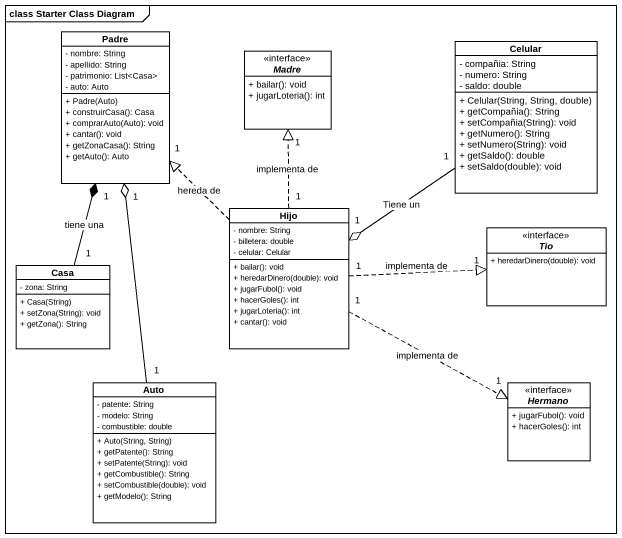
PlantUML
@startuml
mainframe class Starter Class Diagram
hide circle
hide empty members
skinparam classAttributeIconSize 0
class Padre {
  - nombre: String
  - apellido: String
  - patrimonio: List<Casa>
  - auto: Auto
  + Padre(Auto)
  + construirCasa(): Casa
  + comprarAuto(Auto): void
  + cantar(): void
  + getZonaCasa(): String
  + getAuto(): Auto
}
class Celular {
  - compañia: String
  - numero: String
  - saldo: double
  + Celular(String, String, double)
  + getCompañia(): String
  + setCompañia(String): void
  + getNumero(): String
  + setNumero(String): void
  + getSaldo(): double
  + setSaldo(double): void
}
interface Madre {
  + bailar(): void
  + jugarLoteria(): int
}
class Hijo {
  - nombre: String
  - billetera: double
  - celular: Celular
  + bailar(): void
  + heredarDinero(double): void
  + jugarFubol(): void
  + hacerGoles(): int
  + jugarLoteria(): int
  + cantar(): void
}
interface Tio {
  + heredarDinero(double): void
}
class Casa {
  - zona: String
  + Casa(String)
  + setZona(String): void
  + getZona(): String
}
class Auto {
  - patente: String
  - modelo: String
  - combustible: double
  + Auto(String, String)
  + getPatente(): String
  + setPatente(String): void
  + getCombustible(): String
  + setCombustible(double): void
  + getModelo(): String
}
interface Hermano {
  + jugarFubol(): void
  + hacerGoles(): int
}
Celular "1" --o "1" Hijo : Tiene un
Hijo .up.|> "1" Padre : hereda de
Hijo "1" .up.|> "1" Madre : implementa de
Hijo "1" .right.|> "1" Tio : implementa de
Hijo "1" .right.|> "1" Hermano : implementa de
Casa "1" -up-* "1" Padre : tiene una
Auto "1" -up-o "1" Padre
@enduml
